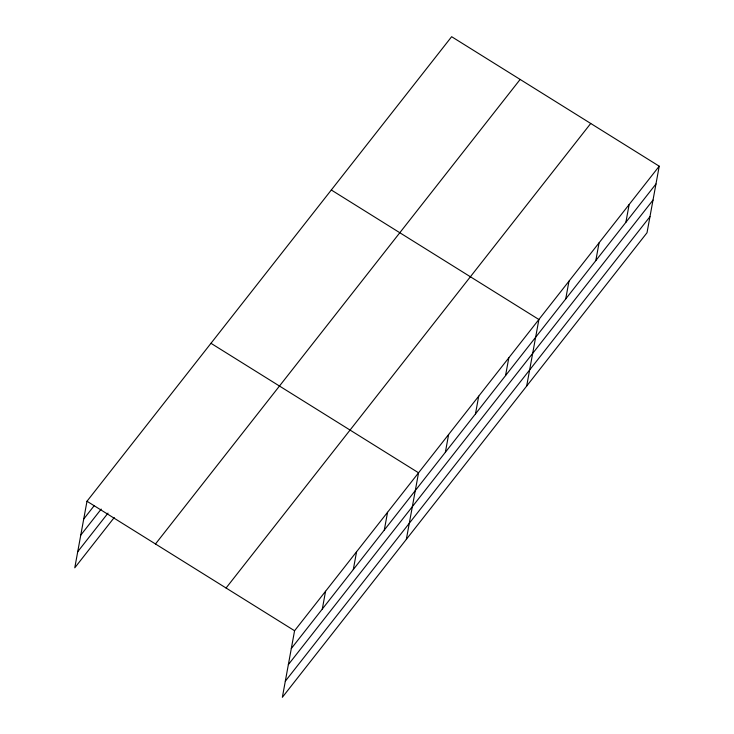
<?xml version="1.0" encoding="UTF-8"?>
<svg xmlns="http://www.w3.org/2000/svg" width="734" height="734" viewBox="0 0 734 734"><rect width="100%" height="100%" fill="white"/><g stroke="black" fill="none" stroke-linecap="round" stroke-linejoin="round"><path stroke-width="1.1" d="M659.224 166.196L294.573 630.745L282.361 697.3L647.012 232.751L659.224 166.196L451.639 36.7L86.988 501.249L74.776 567.804L114.22 517.543M322.309 609.036L325.566 591.255M353.302 569.556L356.568 551.775M384.295 530.067L387.561 512.286M406.342 539.352L418.554 472.797L210.97 343.301M445.373 452.254L448.639 434.473M475.458 413.93L478.724 396.149M505.543 375.606L508.809 357.825M526.673 386.056L538.894 319.501L331.309 189.996M565.712 298.958L568.978 281.177M595.797 260.634L599.063 242.853M625.882 222.301L629.148 204.529M83.722 519.03L94.291 505.561M80.768 535.123L101.2 509.093M77.731 551.702L108.017 513.112M155.489 543.977L520.149 79.437M226.072 588.007L590.723 123.468M291.306 648.526L655.967 183.977M288.352 664.619L653.012 200.079M285.315 681.207L649.966 216.658M86.988 501.249L294.573 630.745"/></g></svg>
